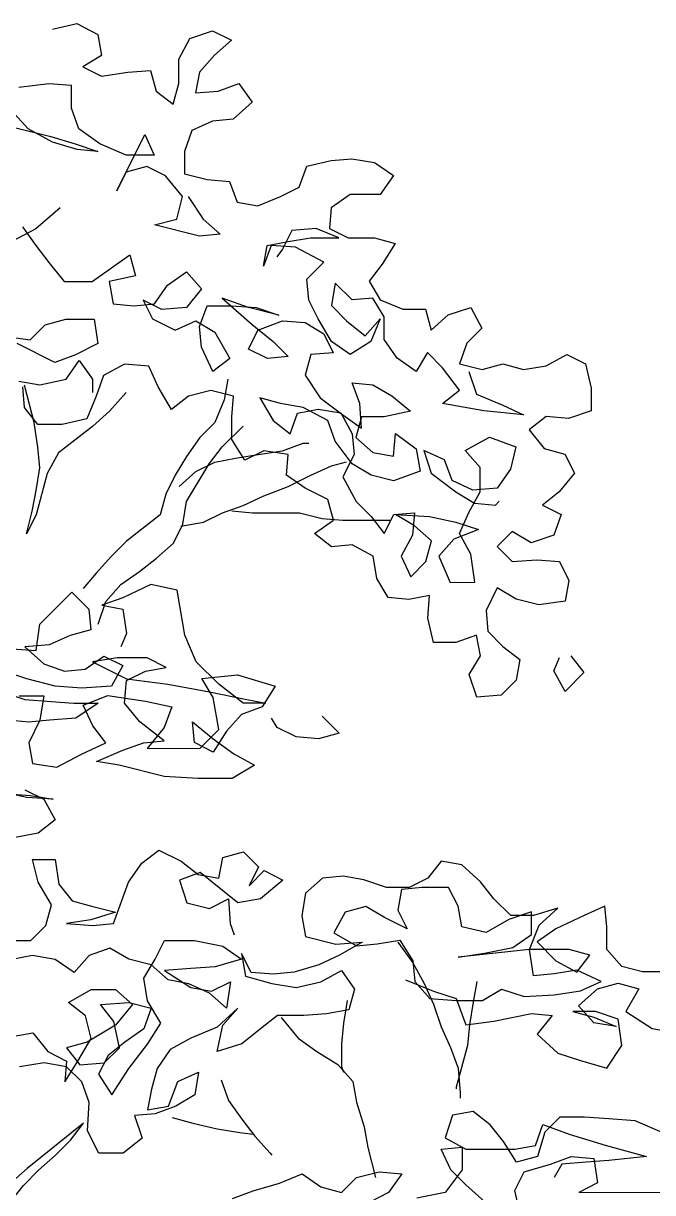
# Model space of a CAD drawing. Header units: millimetres. Extents: x 2622 to 2811, y 687 to 801.
# Drawn here: x 2710.775 to 2711.177, y 774.15 to 774.896 of the extents above; entities that cross this region are included whole.
import ezdxf

# ---------------------------------------------------------------- set-up
doc = ezdxf.new("R2010")
doc.units = ezdxf.units.MM
doc.layers.add('CHIOMA', color=94, linetype='Continuous')
doc.layers.add('tronco', color=36, linetype='Continuous')

msp = doc.modelspace()

# ---------------------------------------------------------------- linework, layer by layer
at = {"layer": 'CHIOMA'}
for p, q in [((2710.79332, 774.8925), (2710.80895, 774.89612)), ((2710.80895, 774.89612), (2710.82218, 774.88892)), ((2710.88108, 774.88657), (2710.8955, 774.89139)), ((2710.8955, 774.89139), (2710.90752, 774.88539)), ((2710.82218, 774.88892), (2710.82459, 774.8757)), ((2710.87388, 774.87334), (2710.88108, 774.88657)), ((2710.90752, 774.88539), (2710.89671, 774.87577)), ((2710.82459, 774.8757), (2710.81258, 774.86848)), ((2710.89671, 774.87577), (2710.88711, 774.86494)), ((2710.81258, 774.86848), (2710.8246, 774.86248)), ((2710.87389, 774.85772), (2710.87388, 774.87334)), ((2710.8246, 774.86248), (2710.84143, 774.8649)), ((2710.84143, 774.8649), (2710.85585, 774.86611)), ((2710.85585, 774.86611), (2710.85947, 774.85289)), ((2710.88711, 774.86494), (2710.88471, 774.85172)), ((2710.79095, 774.85764), (2710.77172, 774.85522)), ((2710.80538, 774.85645), (2710.79095, 774.85764)), ((2710.80539, 774.84203), (2710.80538, 774.85645)), ((2710.85947, 774.85289), (2710.8703, 774.84449)), ((2710.8703, 774.84449), (2710.87389, 774.85772)), ((2710.88471, 774.85172), (2710.89914, 774.85293)), ((2710.89914, 774.85293), (2710.91236, 774.85775)), ((2710.91236, 774.85775), (2710.92078, 774.84574)), ((2710.92078, 774.84574), (2710.90877, 774.83491)), ((2710.77776, 774.82878), (2710.76693, 774.84079)), ((2710.81021, 774.82881), (2710.80539, 774.84203)), ((2710.89555, 774.8337), (2710.88233, 774.82767)), ((2710.90877, 774.83491), (2710.89555, 774.8337)), ((2710.76814, 774.82997), (2710.79219, 774.82398)), ((2710.79339, 774.82038), (2710.77776, 774.82878)), ((2710.79219, 774.82398), (2710.80782, 774.81919)), ((2710.82344, 774.81921), (2710.81021, 774.82881)), ((2710.83429, 774.78916), (2710.85228, 774.82524)), ((2710.85228, 774.82524), (2710.85831, 774.81203)), ((2710.88233, 774.82767), (2710.87754, 774.81445)), ((2710.80902, 774.81559), (2710.79339, 774.82038)), ((2710.80782, 774.81919), (2710.82224, 774.8144)), ((2710.82224, 774.8144), (2710.80902, 774.81559)), ((2710.84028, 774.81201), (2710.82344, 774.81921)), ((2710.85831, 774.81203), (2710.84028, 774.81201)), ((2710.87754, 774.81445), (2710.87755, 774.80002)), ((2710.95568, 774.8049), (2710.9713, 774.80852)), ((2710.9713, 774.80852), (2710.98452, 774.80974)), ((2710.98452, 774.80974), (2710.99895, 774.80735)), ((2710.84029, 774.80119), (2710.83429, 774.78916)), ((2710.85351, 774.80481), (2710.84029, 774.80119)), ((2710.86553, 774.79881), (2710.85351, 774.80481)), ((2710.95088, 774.79168), (2710.95568, 774.8049)), ((2710.99895, 774.80735), (2711.01097, 774.79894)), ((2710.87636, 774.7856), (2710.86553, 774.79881)), ((2710.87755, 774.80002), (2710.89198, 774.79643)), ((2710.89198, 774.79643), (2710.9064, 774.79524)), ((2710.9064, 774.79524), (2710.91122, 774.78202)), ((2711.01097, 774.79894), (2711.00257, 774.78691)), ((2710.87277, 774.77117), (2710.87636, 774.7856)), ((2710.87997, 774.7856), (2710.8896, 774.77119)), ((2710.92445, 774.77963), (2710.93887, 774.78565)), ((2710.93887, 774.78565), (2710.95088, 774.79168)), ((2710.98334, 774.7869), (2710.97133, 774.77847)), ((2711.00257, 774.78691), (2710.98334, 774.7869)), ((2710.79824, 774.77831), (2710.78262, 774.76508)), ((2710.91122, 774.78202), (2710.92445, 774.77963)), ((2710.97133, 774.77847), (2710.97014, 774.76525)), ((2710.85835, 774.76755), (2710.87277, 774.77117)), ((2710.8896, 774.77119), (2710.90042, 774.76158)), ((2710.78262, 774.76508), (2710.767, 774.75665)), ((2710.77421, 774.76627), (2710.78263, 774.75426)), ((2710.8872, 774.76036), (2710.85835, 774.76755)), ((2710.9461, 774.76402), (2710.9401, 774.752)), ((2710.96172, 774.76524), (2710.9461, 774.76402)), ((2710.97615, 774.75924), (2710.96172, 774.76524)), ((2710.97014, 774.76525), (2710.98216, 774.75925)), ((2710.90042, 774.76158), (2710.8872, 774.76036)), ((2710.93048, 774.75439), (2710.9437, 774.75681)), ((2710.9437, 774.75681), (2710.95812, 774.75923)), ((2710.95812, 774.75923), (2710.97615, 774.75924)), ((2710.98216, 774.75925), (2710.99899, 774.75927)), ((2710.99899, 774.75927), (2711.01222, 774.75567)), ((2710.78263, 774.75426), (2710.79106, 774.74345)), ((2710.81871, 774.73145), (2710.84274, 774.7483)), ((2710.84274, 774.7483), (2710.84636, 774.73509)), ((2710.93288, 774.7544), (2710.92809, 774.74117)), ((2710.92809, 774.74117), (2710.93048, 774.75439)), ((2710.94851, 774.75321), (2710.93288, 774.7544)), ((2710.9401, 774.752), (2710.9365, 774.74719)), ((2710.96655, 774.74361), (2710.94851, 774.75321)), ((2711.01222, 774.75567), (2711.00381, 774.74244)), ((2710.79106, 774.74345), (2710.80068, 774.73144)), ((2710.95574, 774.73278), (2710.96655, 774.74361)), ((2711.00381, 774.74244), (2710.99541, 774.73162)), ((2710.84636, 774.73509), (2710.82953, 774.73146)), ((2710.8668, 774.72909), (2710.87881, 774.73752)), ((2710.87881, 774.73752), (2710.88844, 774.72671)), ((2710.80068, 774.73144), (2710.81871, 774.73145)), ((2710.82953, 774.73146), (2710.83195, 774.71704)), ((2710.85839, 774.71707), (2710.8668, 774.72909)), ((2710.88844, 774.72671), (2710.87883, 774.71468)), ((2710.95696, 774.71956), (2710.95574, 774.73278)), ((2710.97377, 774.73039), (2710.97138, 774.71597)), ((2710.9846, 774.71959), (2710.97377, 774.73039)), ((2710.99541, 774.73162), (2711.00263, 774.7196)), ((2710.85118, 774.71946), (2710.8572, 774.70745)), ((2710.86321, 774.71346), (2710.85118, 774.71946)), ((2710.90166, 774.72071), (2710.92091, 774.7039)), ((2710.9185, 774.71472), (2710.90166, 774.72071)), ((2710.96298, 774.70755), (2710.95696, 774.71956)), ((2710.99782, 774.7208), (2710.9846, 774.71959)), ((2711.00505, 774.70879), (2710.99782, 774.7208)), ((2711.00263, 774.7196), (2711.01706, 774.71361)), ((2710.83195, 774.71704), (2710.84517, 774.71585)), ((2710.84517, 774.71585), (2710.85839, 774.71707)), ((2710.87883, 774.71468), (2710.86321, 774.71346)), ((2710.88726, 774.70267), (2710.89205, 774.71589)), ((2710.89205, 774.71589), (2710.90768, 774.71591)), ((2710.90768, 774.71591), (2710.9233, 774.71472)), ((2710.93773, 774.70993), (2710.9185, 774.71472)), ((2710.9233, 774.71472), (2710.93773, 774.70993)), ((2710.97138, 774.71597), (2710.98101, 774.70636)), ((2711.01706, 774.71361), (2711.03149, 774.71362)), ((2711.03149, 774.71362), (2711.0351, 774.7004)), ((2711.04591, 774.71003), (2711.06033, 774.71485)), ((2711.06033, 774.71485), (2711.06756, 774.70163)), ((2710.77908, 774.69416), (2710.78869, 774.70378)), ((2710.78869, 774.70378), (2710.80191, 774.7074)), ((2710.80191, 774.7074), (2710.81994, 774.70741)), ((2710.81994, 774.70741), (2710.82236, 774.69179)), ((2710.8572, 774.70745), (2710.87163, 774.70025)), ((2710.87163, 774.70025), (2710.88485, 774.70627)), ((2710.88485, 774.70627), (2710.89687, 774.69907)), ((2710.92091, 774.7039), (2710.93414, 774.6931)), ((2710.92452, 774.7003), (2710.94014, 774.70632)), ((2710.94014, 774.70632), (2710.95457, 774.70513)), ((2710.95457, 774.70513), (2710.96659, 774.69793)), ((2710.9714, 774.69313), (2710.96298, 774.70755)), ((2710.98101, 774.70636), (2710.99304, 774.69676)), ((2710.99304, 774.69676), (2711.00264, 774.70758)), ((2711.00264, 774.70758), (2710.99665, 774.69315)), ((2711.00506, 774.69436), (2711.00505, 774.70879)), ((2711.0351, 774.7004), (2711.04591, 774.71003)), ((2710.76225, 774.69654), (2710.77908, 774.69416)), ((2710.88847, 774.68945), (2710.88726, 774.70267)), ((2710.89687, 774.69907), (2710.90651, 774.68225)), ((2710.91852, 774.68827), (2710.92452, 774.7003)), ((2710.96659, 774.69793), (2710.97261, 774.68592)), ((2711.06756, 774.70163), (2711.05795, 774.69201)), ((2710.79472, 774.67975), (2710.77067, 774.69174)), ((2710.82236, 774.69179), (2710.80794, 774.68457)), ((2710.8957, 774.67383), (2710.88847, 774.68945)), ((2710.93414, 774.6931), (2710.94377, 774.68349)), ((2710.98343, 774.68473), (2710.9714, 774.69313)), ((2710.99665, 774.69315), (2710.98343, 774.68473)), ((2711.01349, 774.68235), (2711.00506, 774.69436)), ((2711.05795, 774.69201), (2711.05315, 774.67878)), ((2710.80794, 774.68457), (2710.79472, 774.67975)), ((2710.90651, 774.68225), (2710.8957, 774.67383)), ((2710.93055, 774.68227), (2710.91852, 774.68827)), ((2710.94377, 774.68349), (2710.93055, 774.68227)), ((2710.95819, 774.6847), (2710.9546, 774.67148)), ((2710.97261, 774.68592), (2710.95819, 774.6847)), ((2711.02551, 774.67395), (2711.01349, 774.68235)), ((2711.03271, 774.68597), (2711.02551, 774.67395)), ((2711.04234, 774.67637), (2711.03271, 774.68597)), ((2711.10845, 774.67763), (2711.12166, 774.68485)), ((2711.12166, 774.68485), (2711.13369, 774.67885)), ((2710.80194, 774.66893), (2710.81035, 774.68096)), ((2710.81035, 774.68096), (2710.81877, 774.66895)), ((2710.8392, 774.67858), (2710.82598, 774.67136)), ((2710.85482, 774.6774), (2710.8392, 774.67858)), ((2710.86085, 774.66418), (2710.85482, 774.6774)), ((2711.05317, 774.66195), (2711.04234, 774.67637)), ((2711.05315, 774.67878), (2711.06758, 774.67519)), ((2711.05917, 774.67398), (2711.06399, 774.65956)), ((2711.06758, 774.67519), (2711.0808, 774.67881)), ((2711.0808, 774.67881), (2711.09403, 774.67521)), ((2711.09403, 774.67521), (2711.10845, 774.67763)), ((2711.13369, 774.67885), (2711.13731, 774.66323)), ((2710.77189, 774.6677), (2710.78512, 774.66531)), ((2710.78512, 774.66531), (2710.80194, 774.66893)), ((2710.81877, 774.66895), (2710.81878, 774.66054)), ((2710.82598, 774.67136), (2710.82119, 774.65813)), ((2710.9546, 774.67148), (2710.96423, 774.65706)), ((2710.98465, 774.6667), (2710.99787, 774.66551)), ((2710.98947, 774.65348), (2710.98465, 774.6667)), ((2710.77552, 774.65088), (2710.7743, 774.6641)), ((2710.78153, 774.64127), (2710.7755, 774.6653)), ((2710.86927, 774.64976), (2710.86085, 774.66418)), ((2710.8945, 774.66181), (2710.88008, 774.65819)), ((2710.90893, 774.65821), (2710.8945, 774.66181)), ((2710.99787, 774.66551), (2711.0099, 774.65831)), ((2711.04236, 774.65353), (2711.05317, 774.66195)), ((2711.06399, 774.65956), (2711.08083, 774.65236)), ((2711.13731, 774.66323), (2711.13732, 774.64881)), ((2710.82119, 774.65813), (2710.81519, 774.6437)), ((2710.88008, 774.65819), (2710.86927, 774.64976)), ((2710.90774, 774.64499), (2710.90893, 774.65821)), ((2710.92576, 774.65703), (2710.93419, 774.64261)), ((2710.93899, 774.65343), (2710.92576, 774.65703)), ((2710.95341, 774.65104), (2710.93899, 774.65343)), ((2710.96423, 774.65706), (2710.97866, 774.64626)), ((2710.99069, 774.63785), (2710.98947, 774.65348)), ((2711.0099, 774.65831), (2711.02193, 774.6487)), ((2711.06881, 774.64874), (2711.04236, 774.65353)), ((2711.08083, 774.65236), (2711.09405, 774.64636)), ((2710.78394, 774.64007), (2710.77552, 774.65088)), ((2710.90776, 774.63057), (2710.90774, 774.64499)), ((2710.94501, 774.63421), (2710.94981, 774.64743)), ((2710.94981, 774.64743), (2710.96303, 774.64985)), ((2710.96905, 774.64264), (2710.95341, 774.65104)), ((2710.96303, 774.64985), (2710.97746, 774.64746)), ((2710.97746, 774.64746), (2710.98468, 774.63424)), ((2710.97866, 774.64626), (2710.99069, 774.63785)), ((2710.99068, 774.64507), (2710.98709, 774.63184)), ((2711.00511, 774.64508), (2710.99068, 774.64507)), ((2711.02193, 774.6487), (2711.00511, 774.64508)), ((2711.09405, 774.64636), (2711.06881, 774.64874)), ((2711.10848, 774.64517), (2711.09767, 774.63675)), ((2711.1229, 774.64399), (2711.10848, 774.64517)), ((2711.13732, 774.64881), (2711.1229, 774.64399)), ((2710.79957, 774.64008), (2710.78394, 774.64007)), ((2710.81519, 774.6437), (2710.79957, 774.64008)), ((2710.93419, 774.64261), (2710.94501, 774.63421)), ((2710.97387, 774.62942), (2710.96905, 774.64264)), ((2711.09767, 774.63675), (2711.10729, 774.62474)), ((2710.91618, 774.61735), (2710.90776, 774.63057)), ((2710.9847, 774.61501), (2710.97387, 774.62942)), ((2710.98468, 774.63424), (2710.98589, 774.62102)), ((2710.98709, 774.63184), (2710.99791, 774.62223)), ((2711.01114, 774.61984), (2711.01233, 774.63427)), ((2711.01233, 774.63427), (2711.02556, 774.62466)), ((2711.05681, 774.62349), (2711.07243, 774.63192)), ((2711.07243, 774.63192), (2711.08926, 774.62592)), ((2710.9282, 774.62337), (2710.91618, 774.61735)), ((2710.92459, 774.62097), (2710.94022, 774.62338)), ((2710.94382, 774.62098), (2710.9282, 774.62337)), ((2710.94022, 774.62338), (2710.95343, 774.6282)), ((2710.99791, 774.62223), (2711.01114, 774.61984)), ((2711.02556, 774.62466), (2711.02798, 774.61024)), ((2711.03037, 774.62347), (2711.03519, 774.60905)), ((2711.04359, 774.61747), (2711.03037, 774.62347)), ((2711.06644, 774.61268), (2711.05681, 774.62349)), ((2711.08926, 774.62592), (2711.08567, 774.6115)), ((2711.10729, 774.62474), (2711.12052, 774.62115)), ((2710.91017, 774.61855), (2710.92459, 774.62097)), ((2710.94263, 774.60776), (2710.94382, 774.62098)), ((2710.97148, 774.6138), (2710.98109, 774.61621)), ((2710.98589, 774.62102), (2710.9787, 774.60659)), ((2710.99673, 774.60781), (2710.9847, 774.61501)), ((2711.04841, 774.60425), (2711.04359, 774.61747)), ((2711.12052, 774.62115), (2711.12654, 774.60913)), ((2710.95466, 774.59936), (2710.94263, 774.60776)), ((2710.94384, 774.60055), (2710.95826, 774.60777)), ((2710.9787, 774.60659), (2710.98712, 774.59097)), ((2711.01115, 774.60422), (2710.99673, 774.60781)), ((2711.02798, 774.61024), (2711.01115, 774.60422)), ((2711.03519, 774.60905), (2711.05083, 774.59704)), ((2711.06645, 774.59706), (2711.06644, 774.61268)), ((2711.08567, 774.6115), (2711.07727, 774.59947)), ((2711.12654, 774.60913), (2711.11694, 774.5971)), ((2710.96909, 774.59216), (2710.95466, 774.59936)), ((2711.06164, 774.59825), (2711.04841, 774.60425)), ((2711.07727, 774.59947), (2711.06164, 774.59825)), ((2710.97271, 774.57894), (2710.96909, 774.59216)), ((2711.05083, 774.59704), (2711.06285, 774.58984)), ((2711.05925, 774.58383), (2711.06645, 774.59706)), ((2711.11694, 774.5971), (2711.10613, 774.58868)), ((2710.98712, 774.59097), (2710.99675, 774.58137)), ((2711.06285, 774.58984), (2711.07608, 774.58865)), ((2711.07608, 774.58865), (2711.07848, 774.59106)), ((2711.10613, 774.58868), (2711.11815, 774.58268)), ((2710.95107, 774.58373), (2710.9655, 774.58013)), ((2710.9607, 774.57051), (2710.97271, 774.57894)), ((2710.99675, 774.58137), (2711.00517, 774.57056)), ((2711.00517, 774.57056), (2711.01117, 774.58258)), ((2711.01117, 774.58258), (2711.02439, 774.58379)), ((2711.01237, 774.58258), (2711.03401, 774.5814)), ((2711.0244, 774.57538), (2711.01237, 774.58258)), ((2711.02439, 774.58379), (2711.0232, 774.56937)), ((2711.03401, 774.5814), (2711.05084, 774.57781)), ((2711.05084, 774.57781), (2711.06527, 774.57301)), ((2711.05325, 774.5706), (2711.05925, 774.58383)), ((2711.11815, 774.58268), (2711.11336, 774.56945)), ((2710.97152, 774.56211), (2710.9607, 774.57051)), ((2711.0232, 774.56937), (2711.016, 774.55614)), ((2711.03523, 774.56577), (2711.0244, 774.57538)), ((2711.06527, 774.57301), (2711.04965, 774.56699)), ((2711.06048, 774.55738), (2711.05325, 774.5706)), ((2711.08691, 774.57183), (2711.0773, 774.56221)), ((2711.09894, 774.56463), (2711.08691, 774.57183)), ((2711.11336, 774.56945), (2711.09894, 774.56463)), ((2710.98475, 774.56332), (2710.97152, 774.56211)), ((2710.99797, 774.55612), (2710.98475, 774.56332)), ((2711.03163, 774.55255), (2711.03523, 774.56577)), ((2711.04965, 774.56699), (2711.04004, 774.55616)), ((2711.0773, 774.56221), (2711.08693, 774.5526)), ((2711.00039, 774.5417), (2710.99797, 774.55612)), ((2711.016, 774.55614), (2711.02203, 774.54292)), ((2711.04004, 774.55616), (2711.04727, 774.53934)), ((2711.0629, 774.53936), (2711.06048, 774.55738)), ((2711.02203, 774.54292), (2711.03163, 774.55255)), ((2711.08693, 774.5526), (2711.10255, 774.55382)), ((2711.10255, 774.55382), (2711.11698, 774.55263)), ((2711.11698, 774.55263), (2711.123, 774.54061)), ((2711.00761, 774.52969), (2711.00039, 774.5417)), ((2711.04727, 774.53934), (2711.0629, 774.53936)), ((2711.123, 774.54061), (2711.12061, 774.52739)), ((2710.78526, 774.51266), (2710.80567, 774.53311)), ((2710.80567, 774.53311), (2710.8165, 774.5223)), ((2710.85615, 774.53796), (2710.83813, 774.52953)), ((2710.87299, 774.53437), (2710.85615, 774.53796)), ((2710.87782, 774.50553), (2710.87299, 774.53437)), ((2711.07733, 774.53576), (2711.07013, 774.52133)), ((2711.08935, 774.52856), (2711.07733, 774.53576)), ((2710.83813, 774.52953), (2710.82491, 774.52471)), ((2710.82491, 774.52471), (2710.83814, 774.52232)), ((2711.02084, 774.5285), (2711.00761, 774.52969)), ((2711.03406, 774.53092), (2711.02084, 774.5285)), ((2711.03287, 774.51649), (2711.03406, 774.53092)), ((2711.10378, 774.52497), (2711.08935, 774.52856)), ((2711.12061, 774.52739), (2711.10378, 774.52497)), ((2710.8165, 774.5223), (2710.81772, 774.50908)), ((2710.83814, 774.52232), (2710.84056, 774.5067)), ((2711.07013, 774.52133), (2711.07134, 774.50811)), ((2710.78287, 774.49583), (2710.78526, 774.51266)), ((2711.03649, 774.50087), (2711.03287, 774.51649)), ((2710.8045, 774.50546), (2710.79128, 774.49944)), ((2710.81772, 774.50908), (2710.8045, 774.50546)), ((2710.84056, 774.5067), (2710.83696, 774.49828)), ((2710.88505, 774.48871), (2710.87782, 774.50553)), ((2711.06413, 774.5057), (2711.05091, 774.50088)), ((2711.06655, 774.49248), (2711.06413, 774.5057)), ((2711.07134, 774.50811), (2711.08097, 774.4985)), ((2710.76724, 774.49701), (2710.78287, 774.49583)), ((2710.79128, 774.49944), (2710.77566, 774.49822)), ((2710.77566, 774.49822), (2710.78769, 774.48742)), ((2711.05091, 774.50088), (2711.03649, 774.50087)), ((2711.08097, 774.4985), (2711.09179, 774.4901)), ((2710.78769, 774.48742), (2710.80091, 774.48262)), ((2710.81413, 774.48384), (2710.82615, 774.49226)), ((2710.83456, 774.49107), (2710.81894, 774.48865)), ((2710.81894, 774.48865), (2710.84058, 774.47785)), ((2710.82615, 774.49226), (2710.83817, 774.48626)), ((2710.85379, 774.49108), (2710.83456, 774.49107)), ((2710.86582, 774.48508), (2710.85379, 774.49108)), ((2710.89948, 774.4743), (2710.88505, 774.48871)), ((2711.05935, 774.48045), (2711.06655, 774.49248)), ((2711.09179, 774.4901), (2711.0894, 774.47688)), ((2711.11343, 774.48291), (2711.11703, 774.49132)), ((2711.12424, 774.49253), (2711.13267, 774.48172)), ((2710.77688, 774.47779), (2710.76245, 774.48259)), ((2710.80091, 774.48262), (2710.81413, 774.48384)), ((2710.83817, 774.48626), (2710.83097, 774.47303)), ((2710.84058, 774.47665), (2710.8526, 774.48267)), ((2710.8526, 774.48267), (2710.86582, 774.48508)), ((2710.88866, 774.47789), (2710.9115, 774.48032)), ((2710.9115, 774.48032), (2710.93555, 774.47313)), ((2711.06417, 774.46603), (2711.05935, 774.48045)), ((2711.12066, 774.46969), (2711.11343, 774.48291)), ((2711.13267, 774.48172), (2711.12066, 774.46969)), ((2710.79491, 774.473), (2710.77688, 774.47779)), ((2710.81174, 774.47181), (2710.79491, 774.473)), ((2710.83097, 774.47303), (2710.81174, 774.47181)), ((2710.83939, 774.46222), (2710.84058, 774.47665)), ((2710.86703, 774.47427), (2710.89348, 774.46948)), ((2710.89589, 774.46588), (2710.88866, 774.47789)), ((2710.91512, 774.46229), (2710.89948, 774.4743)), ((2710.93555, 774.47313), (2710.92714, 774.4599)), ((2711.0894, 774.47688), (2711.07979, 774.46725)), ((2710.76126, 774.46936), (2710.77569, 774.46457)), ((2710.77208, 774.46697), (2710.7877, 774.46698)), ((2710.7877, 774.46698), (2710.78531, 774.45135)), ((2710.81295, 774.461), (2710.82857, 774.46702)), ((2710.82857, 774.46702), (2710.85262, 774.46344)), ((2710.89348, 774.46948), (2710.91632, 774.4647)), ((2710.89951, 774.44545), (2710.89589, 774.46588)), ((2710.91632, 774.4647), (2710.92955, 774.4623)), ((2711.07979, 774.46725), (2711.06417, 774.46603)), ((2710.77569, 774.46457), (2710.79252, 774.46338)), ((2710.79252, 774.46338), (2710.80694, 774.46219)), ((2710.80694, 774.46219), (2710.82257, 774.46221)), ((2710.82257, 774.46221), (2710.80815, 774.45258)), ((2710.81897, 774.44778), (2710.81295, 774.461)), ((2710.84902, 774.45021), (2710.83939, 774.46222)), ((2710.85262, 774.46344), (2710.86945, 774.45985)), ((2710.86945, 774.45985), (2710.86465, 774.44662)), ((2710.92714, 774.4599), (2710.91393, 774.45508)), ((2710.92955, 774.4623), (2710.91512, 774.46229)), ((2710.7781, 774.45015), (2710.76488, 774.45134)), ((2710.79132, 774.45136), (2710.7781, 774.45015)), ((2710.78531, 774.45135), (2710.77812, 774.43692)), ((2710.80815, 774.45258), (2710.79132, 774.45136)), ((2710.86466, 774.43821), (2710.84902, 774.45021)), ((2710.88268, 774.45024), (2710.89591, 774.43944)), ((2710.88389, 774.43702), (2710.88268, 774.45024)), ((2710.91393, 774.45508), (2710.90432, 774.44425)), ((2710.93677, 774.44669), (2710.93316, 774.45269)), ((2710.96561, 774.45392), (2710.97644, 774.44312)), ((2710.8274, 774.43697), (2710.81897, 774.44778)), ((2710.86465, 774.44662), (2710.85385, 774.43339)), ((2710.8875, 774.43342), (2710.89951, 774.44545)), ((2710.90432, 774.44425), (2710.89592, 774.43102)), ((2710.9488, 774.44069), (2710.93677, 774.44669)), ((2710.97644, 774.44312), (2710.96322, 774.4395)), ((2710.77812, 774.43692), (2710.78053, 774.4237)), ((2710.81178, 774.42974), (2710.8274, 774.43697)), ((2710.83822, 774.43217), (2710.85144, 774.43699)), ((2710.85144, 774.43699), (2710.86466, 774.43821)), ((2710.89592, 774.43102), (2710.88389, 774.43702)), ((2710.89591, 774.43944), (2710.90914, 774.42983)), ((2710.96322, 774.4395), (2710.9488, 774.44069)), ((2710.79616, 774.42131), (2710.81178, 774.42974)), ((2710.8214, 774.42494), (2710.83822, 774.43217)), ((2710.85385, 774.43339), (2710.8875, 774.43342)), ((2710.90914, 774.42983), (2710.92237, 774.42263)), ((2710.78053, 774.4237), (2710.79616, 774.42131)), ((2710.83583, 774.42255), (2710.8214, 774.42494)), ((2710.86468, 774.41537), (2710.83583, 774.42255)), ((2710.92237, 774.42263), (2710.90795, 774.4142)), ((2710.88632, 774.41418), (2710.86468, 774.41537)), ((2710.90795, 774.4142), (2710.88632, 774.41418)), ((2710.77695, 774.40206), (2710.76011, 774.40566)), ((2710.77574, 774.40687), (2710.78776, 774.40087)), ((2710.76492, 774.40446), (2710.77935, 774.40327)), ((2710.79377, 774.40088), (2710.77695, 774.40206)), ((2710.77935, 774.40327), (2710.79377, 774.40088)), ((2710.78776, 774.40087), (2710.79499, 774.38766)), ((2710.79499, 774.38766), (2710.78418, 774.37923)), ((2710.78418, 774.37923), (2710.76495, 774.37561)), ((2710.85031, 774.36006), (2710.86112, 774.36849)), ((2710.86112, 774.36849), (2710.87555, 774.36129)), ((2710.78059, 774.3624), (2710.79501, 774.36241)), ((2710.78421, 774.34798), (2710.78059, 774.3624)), ((2710.79501, 774.36241), (2710.79743, 774.34679)), ((2710.87555, 774.36129), (2710.88637, 774.35288)), ((2710.8996, 774.35049), (2710.90199, 774.36371)), ((2710.90199, 774.36371), (2710.91521, 774.36733)), ((2710.91521, 774.36733), (2710.92483, 774.35773)), ((2711.04143, 774.36144), (2711.03302, 774.35061)), ((2711.05465, 774.35905), (2711.04143, 774.36144)), ((2710.8419, 774.34803), (2710.85031, 774.36006)), ((2710.88757, 774.35409), (2710.87436, 774.34927)), ((2710.88637, 774.35288), (2710.8996, 774.35049)), ((2710.91163, 774.33488), (2710.88757, 774.35409)), ((2710.92483, 774.35773), (2710.91883, 774.3457)), ((2710.91883, 774.3457), (2710.92844, 774.35532)), ((2710.92844, 774.35532), (2710.94047, 774.34933)), ((2711.06668, 774.34824), (2711.05465, 774.35905)), ((2710.79263, 774.33356), (2710.78421, 774.34798)), ((2710.79743, 774.34679), (2710.80585, 774.33598)), ((2710.83231, 774.32158), (2710.8419, 774.34803)), ((2710.87436, 774.34927), (2710.87918, 774.33485)), ((2710.94047, 774.34933), (2710.92605, 774.33729)), ((2710.96571, 774.35055), (2710.9549, 774.34092)), ((2710.97893, 774.35176), (2710.96571, 774.35055)), ((2710.99215, 774.34937), (2710.97893, 774.35176)), ((2711.00658, 774.34458), (2710.99215, 774.34937)), ((2711.03302, 774.35061), (2711.02101, 774.34459)), ((2711.0751, 774.33743), (2711.06668, 774.34824)), ((2710.9549, 774.34092), (2710.95251, 774.3265)), ((2711.02101, 774.34459), (2711.00658, 774.34458)), ((2711.0162, 774.34338), (2711.01381, 774.33016)), ((2711.02942, 774.3446), (2711.0162, 774.34338)), ((2711.04625, 774.34461), (2711.02942, 774.3446)), ((2711.05227, 774.3326), (2711.04625, 774.34461)), ((2710.78904, 774.32034), (2710.79263, 774.33356)), ((2710.80585, 774.33598), (2710.81908, 774.33239)), ((2710.81908, 774.33239), (2710.83351, 774.32879)), ((2710.87918, 774.33485), (2710.89361, 774.33125)), ((2710.89361, 774.33125), (2710.90562, 774.33727)), ((2710.90562, 774.33727), (2710.90684, 774.32165)), ((2710.92605, 774.33729), (2710.91163, 774.33488)), ((2710.99337, 774.33255), (2710.98015, 774.32893)), ((2711.0054, 774.32534), (2710.99337, 774.33255)), ((2711.05469, 774.31938), (2711.05227, 774.3326)), ((2711.08593, 774.32662), (2711.0751, 774.33743)), ((2711.11598, 774.33146), (2711.10036, 774.32663)), ((2711.10397, 774.32063), (2711.11598, 774.33146)), ((2711.14603, 774.33269), (2711.13281, 774.32666)), ((2711.14724, 774.31946), (2711.14603, 774.33269)), ((2710.81789, 774.32397), (2710.80226, 774.32155)), ((2710.83351, 774.32879), (2710.81789, 774.32397)), ((2710.95251, 774.3265), (2710.95492, 774.31328)), ((2710.98015, 774.32893), (2710.97295, 774.3157)), ((2711.01983, 774.31815), (2711.0054, 774.32534)), ((2711.01381, 774.33016), (2711.01983, 774.31815)), ((2711.08473, 774.32422), (2711.07032, 774.31579)), ((2711.09915, 774.32904), (2711.08473, 774.32422)), ((2711.10036, 774.32663), (2711.08593, 774.32662)), ((2711.09916, 774.31461), (2711.09915, 774.32904)), ((2711.13281, 774.32666), (2711.11479, 774.31823)), ((2710.77943, 774.31071), (2710.78904, 774.32034)), ((2710.80226, 774.32155), (2710.81909, 774.32037)), ((2710.81909, 774.32037), (2710.83231, 774.32158)), ((2710.90684, 774.32165), (2710.90925, 774.31444)), ((2710.97295, 774.3157), (2710.98738, 774.3073)), ((2711.07032, 774.31579), (2711.05469, 774.31938)), ((2711.09797, 774.305), (2711.10397, 774.32063)), ((2711.11479, 774.31823), (2711.10278, 774.30981)), ((2711.14725, 774.30504), (2711.14724, 774.31946)), ((2710.76381, 774.3107), (2710.77943, 774.31071)), ((2710.85878, 774.29877), (2710.86478, 774.31079)), ((2710.86478, 774.31079), (2710.88401, 774.31081)), ((2710.88401, 774.31081), (2710.90204, 774.30722)), ((2710.95492, 774.31328), (2710.97416, 774.30849)), ((2710.97416, 774.30849), (2710.99099, 774.30971)), ((2710.99099, 774.30971), (2710.97657, 774.30128)), ((2710.98738, 774.3073), (2711.00061, 774.30851)), ((2711.00061, 774.30851), (2711.01503, 774.31093)), ((2711.01383, 774.30973), (2711.02345, 774.29651)), ((2711.01503, 774.31093), (2711.02345, 774.29771)), ((2711.08715, 774.30619), (2711.09916, 774.31461)), ((2711.10278, 774.30981), (2711.11481, 774.2978)), ((2710.78064, 774.3011), (2710.76742, 774.29868)), ((2710.79507, 774.29871), (2710.78064, 774.3011)), ((2710.8167, 774.30113), (2710.8071, 774.2903)), ((2710.82992, 774.30595), (2710.8167, 774.30113)), ((2710.84195, 774.29875), (2710.82992, 774.30595)), ((2710.90204, 774.30722), (2710.91407, 774.29882)), ((2710.91407, 774.30242), (2710.91648, 774.288)), ((2710.92009, 774.29041), (2710.91407, 774.30242)), ((2710.97657, 774.30128), (2710.96335, 774.29526)), ((2711.09797, 774.305), (2711.0523, 774.30015)), ((2711.0523, 774.30015), (2711.06913, 774.30256)), ((2711.06913, 774.30256), (2711.08715, 774.30619)), ((2711.12321, 774.30502), (2711.09797, 774.305)), ((2711.10039, 774.28817), (2711.09797, 774.305)), ((2711.13644, 774.30142), (2711.12321, 774.30502)), ((2711.12803, 774.2906), (2711.13644, 774.30142)), ((2711.15688, 774.29423), (2711.14725, 774.30504)), ((2710.8071, 774.2903), (2710.79507, 774.29871)), ((2710.85638, 774.29516), (2710.84195, 774.29875)), ((2710.85158, 774.28674), (2710.85878, 774.29877)), ((2710.8672, 774.28555), (2710.85638, 774.29516)), ((2710.89725, 774.29399), (2710.88162, 774.29278)), ((2710.91407, 774.29882), (2710.89725, 774.29399)), ((2710.96335, 774.29526), (2710.94773, 774.29043)), ((2711.02345, 774.29771), (2711.02467, 774.28449)), ((2711.02345, 774.29651), (2711.03068, 774.2833)), ((2711.11481, 774.2978), (2711.12803, 774.2906)), ((2711.17011, 774.29064), (2711.15688, 774.29423)), ((2710.85399, 774.27232), (2710.85158, 774.28674)), ((2710.88162, 774.29278), (2710.86479, 774.29156)), ((2710.86479, 774.29156), (2710.88163, 774.28076)), ((2710.88043, 774.28316), (2710.8672, 774.28555)), ((2710.91648, 774.288), (2710.93332, 774.28321)), ((2710.93451, 774.28922), (2710.92009, 774.29041)), ((2710.94773, 774.29043), (2710.93451, 774.28922)), ((2710.96457, 774.28444), (2710.97778, 774.29166)), ((2710.97778, 774.29166), (2710.98621, 774.27965)), ((2711.01866, 774.28569), (2711.03669, 774.27849)), ((2711.11361, 774.28938), (2711.10039, 774.28817)), ((2711.12803, 774.2918), (2711.11361, 774.28938)), ((2711.14367, 774.2846), (2711.12803, 774.2918)), ((2710.80351, 774.27107), (2710.81793, 774.2795)), ((2710.81793, 774.2795), (2710.83355, 774.27951)), ((2710.83355, 774.27951), (2710.84438, 774.2699)), ((2710.89365, 774.27716), (2710.88043, 774.28316)), ((2710.88163, 774.28076), (2710.89486, 774.27837)), ((2710.89486, 774.27837), (2710.90687, 774.28439)), ((2710.90687, 774.28439), (2710.90448, 774.26756)), ((2710.93332, 774.28321), (2710.94894, 774.28082)), ((2710.94894, 774.28082), (2710.96457, 774.28444)), ((2710.98621, 774.27965), (2710.98261, 774.26643)), ((2711.02467, 774.28449), (2711.03429, 774.27368)), ((2711.03068, 774.2833), (2711.0367, 774.27008)), ((2711.03669, 774.27849), (2711.05112, 774.2737)), ((2711.06433, 774.28453), (2711.06194, 774.27131)), ((2711.06795, 774.27251), (2711.07996, 774.27974)), ((2711.07996, 774.27974), (2711.09439, 774.27494)), ((2711.11362, 774.27616), (2711.13045, 774.27858)), ((2711.12926, 774.26896), (2711.14127, 774.27979)), ((2711.13045, 774.27858), (2711.14367, 774.2846)), ((2711.14127, 774.27979), (2711.15449, 774.28341)), ((2711.15449, 774.28341), (2711.16771, 774.27982)), ((2711.16771, 774.27982), (2711.15931, 774.26539)), ((2710.81434, 774.26267), (2710.80351, 774.27107)), ((2710.82394, 774.26989), (2710.84197, 774.2711)), ((2710.84197, 774.2711), (2710.8564, 774.26751)), ((2710.86242, 774.2579), (2710.85399, 774.27232)), ((2710.90448, 774.26756), (2710.89365, 774.27716)), ((2710.98141, 774.27243), (2710.97902, 774.25801)), ((2711.03429, 774.27368), (2711.05112, 774.2725)), ((2711.05112, 774.2737), (2711.05715, 774.25688)), ((2711.05112, 774.2725), (2711.06795, 774.27251)), ((2711.09439, 774.27494), (2711.11362, 774.27616)), ((2710.83237, 774.25908), (2710.82394, 774.26989)), ((2710.84438, 774.2699), (2710.83357, 774.25667)), ((2710.8564, 774.26751), (2710.85161, 774.25429)), ((2710.91169, 774.26756), (2710.89848, 774.25553)), ((2710.90209, 774.25674), (2710.91169, 774.26756)), ((2710.96819, 774.26401), (2710.95377, 774.26279)), ((2710.98261, 774.26643), (2710.96819, 774.26401)), ((2711.07517, 774.2593), (2711.09921, 774.26413)), ((2711.09921, 774.26413), (2711.11243, 774.26294)), ((2711.14008, 774.26537), (2711.12565, 774.26535)), ((2711.12565, 774.26535), (2711.13888, 774.26176)), ((2711.13888, 774.25815), (2711.12926, 774.26896)), ((2711.15451, 774.26057), (2711.14008, 774.26537)), ((2711.15931, 774.26539), (2711.17615, 774.25458)), ((2710.81795, 774.24824), (2710.81434, 774.26267)), ((2710.83357, 774.25667), (2710.81555, 774.24584)), ((2710.83599, 774.24225), (2710.83237, 774.25908)), ((2710.85402, 774.24467), (2710.86242, 774.2579)), ((2710.8985, 774.2399), (2710.90209, 774.25674)), ((2710.93694, 774.26278), (2710.92613, 774.25435)), ((2710.95377, 774.26279), (2710.93694, 774.26278)), ((2711.05715, 774.25688), (2711.07517, 774.2593)), ((2711.05955, 774.25688), (2711.05836, 774.24366)), ((2711.11243, 774.26294), (2711.10283, 774.25091)), ((2711.13888, 774.26176), (2711.15331, 774.25576)), ((2711.15331, 774.25576), (2711.13888, 774.25815)), ((2711.15693, 774.24375), (2711.15451, 774.26057)), ((2710.76747, 774.2494), (2710.78069, 774.25182)), ((2710.78069, 774.25182), (2710.79032, 774.2398)), ((2710.80955, 774.23381), (2710.81795, 774.24824)), ((2710.85161, 774.25429), (2710.83959, 774.24586)), ((2710.88166, 774.2483), (2710.86845, 774.24108)), ((2710.89848, 774.25553), (2710.88166, 774.2483)), ((2710.92613, 774.25435), (2710.91412, 774.24473)), ((2711.10283, 774.25091), (2711.11606, 774.2389)), ((2711.17615, 774.25458), (2711.18937, 774.25219)), ((2710.81555, 774.24584), (2710.80233, 774.24222)), ((2710.80233, 774.24222), (2710.81076, 774.23141)), ((2710.82638, 774.23263), (2710.83599, 774.24225)), ((2710.83959, 774.24586), (2710.82878, 774.23744)), ((2710.84201, 774.22903), (2710.85402, 774.24467)), ((2710.86845, 774.24108), (2710.86004, 774.22905)), ((2710.91412, 774.24473), (2710.8985, 774.2399)), ((2711.14732, 774.22931), (2711.15693, 774.24375)), ((2710.79032, 774.2398), (2710.80234, 774.23381)), ((2710.80115, 774.22058), (2710.80955, 774.23381)), ((2710.80234, 774.23381), (2710.80115, 774.22058)), ((2710.82878, 774.23744), (2710.82278, 774.22541)), ((2711.11606, 774.2389), (2711.13049, 774.23411)), ((2711.13049, 774.23411), (2711.14732, 774.22931)), ((2710.78792, 774.23259), (2710.77229, 774.23017)), ((2710.80234, 774.2302), (2710.78792, 774.23259)), ((2710.81197, 774.22059), (2710.80234, 774.2302)), ((2710.81076, 774.23141), (2710.82638, 774.23263)), ((2710.83121, 774.2122), (2710.84201, 774.22903)), ((2710.86004, 774.22905), (2710.85645, 774.21583)), ((2710.87327, 774.22065), (2710.88649, 774.22667)), ((2710.88649, 774.22667), (2710.8841, 774.21224)), ((2710.81679, 774.20737), (2710.81197, 774.22059)), ((2710.82278, 774.22541), (2710.83121, 774.2122)), ((2710.86728, 774.20502), (2710.87327, 774.22065)), ((2710.85645, 774.21583), (2710.85406, 774.2026)), ((2710.8841, 774.21224), (2710.87208, 774.20502)), ((2710.8156, 774.18934), (2710.81679, 774.20737)), ((2710.85406, 774.2026), (2710.86728, 774.20502)), ((2710.87208, 774.20502), (2710.85887, 774.2002)), ((2710.85887, 774.2002), (2710.84565, 774.19899)), ((2710.84565, 774.19899), (2710.85047, 774.18457)), ((2711.04879, 774.19917), (2711.04399, 774.18474)), ((2711.06201, 774.20159), (2711.04879, 774.19917)), ((2711.07283, 774.19319), (2711.06201, 774.20159)), ((2711.1173, 774.19803), (2711.10769, 774.18841)), ((2711.13293, 774.19805), (2711.1173, 774.19803)), ((2711.14855, 774.19686), (2711.13293, 774.19805)), ((2711.16538, 774.19567), (2711.14855, 774.19686)), ((2710.80479, 774.18332), (2710.8132, 774.19415)), ((2710.82283, 774.17493), (2710.8156, 774.18934)), ((2711.08126, 774.18237), (2711.07283, 774.19319)), ((2711.10169, 774.17999), (2711.10649, 774.19322)), ((2711.10649, 774.19322), (2711.12332, 774.18722)), ((2711.18462, 774.18728), (2711.16538, 774.19567)), ((2710.85047, 774.18457), (2710.83846, 774.17494)), ((2711.04399, 774.18474), (2711.05722, 774.17754)), ((2711.08968, 774.16916), (2711.08126, 774.18237)), ((2711.10769, 774.18841), (2711.1029, 774.17278)), ((2711.12332, 774.18722), (2711.14617, 774.18003)), ((2710.83846, 774.17494), (2710.82283, 774.17493)), ((2710.93221, 774.17503), (2710.93342, 774.17383)), ((2711.04159, 774.17753), (2711.05481, 774.17874)), ((2711.04762, 774.16431), (2711.04159, 774.17753)), ((2711.05481, 774.17874), (2711.05483, 774.16432)), ((2711.05722, 774.17754), (2711.08847, 774.17757)), ((2711.08847, 774.17757), (2711.10169, 774.17999)), ((2711.14617, 774.18003), (2711.17262, 774.17284)), ((2711.1029, 774.17278), (2711.08968, 774.16916)), ((2711.0945, 774.16315), (2711.11132, 774.16798)), ((2711.11132, 774.16798), (2711.12454, 774.1728)), ((2711.11853, 774.16798), (2711.11373, 774.15957)), ((2711.13416, 774.1692), (2711.11853, 774.16798)), ((2711.12454, 774.1728), (2711.13896, 774.17161)), ((2711.14858, 774.17042), (2711.13416, 774.1692)), ((2711.13896, 774.17161), (2711.14138, 774.15599)), ((2711.17262, 774.17284), (2711.14858, 774.17042)), ((2710.93824, 774.1558), (2710.95266, 774.16182)), ((2710.95266, 774.16182), (2710.96469, 774.15342)), ((2710.97791, 774.14983), (2710.98752, 774.15945)), ((2710.98752, 774.15945), (2711.00194, 774.16307)), ((2711.00194, 774.16307), (2711.01637, 774.16188)), ((2711.01637, 774.16188), (2711.00796, 774.14985)), ((2711.05483, 774.16432), (2711.04402, 774.14989)), ((2711.05724, 774.15471), (2711.04762, 774.16431)), ((2711.0885, 774.15113), (2711.0945, 774.16315)), ((2710.92142, 774.15098), (2710.93824, 774.1558)), ((2710.96469, 774.15342), (2710.97791, 774.14983)), ((2711.06927, 774.1439), (2711.05724, 774.15471)), ((2711.14138, 774.15599), (2711.12937, 774.14996)), ((2710.9082, 774.14616), (2710.92142, 774.15098)), ((2711.00796, 774.14985), (2710.99595, 774.14383)), ((2711.04402, 774.14989), (2711.026, 774.14626)), ((2711.09212, 774.13551), (2711.0885, 774.15113)), ((2711.12937, 774.14996), (2711.18947, 774.15002))]:
    msp.add_line(p, q, dxfattribs=at)
at = {"layer": 'tronco'}
for p, q in [((2710.90532, 774.66903), (2710.90292, 774.6558)), ((2710.84042, 774.66056), (2710.82961, 774.64853)), ((2710.90292, 774.6558), (2710.89693, 774.64137)), ((2710.82961, 774.64853), (2710.8188, 774.6389)), ((2710.78395, 774.62565), (2710.78153, 774.64127)), ((2710.8188, 774.6389), (2710.79718, 774.62205)), ((2710.89693, 774.64137), (2710.88732, 774.63175)), ((2710.90175, 774.62575), (2710.91496, 774.63899)), ((2710.88732, 774.63175), (2710.87892, 774.61972)), ((2710.78517, 774.61242), (2710.78395, 774.62565)), ((2710.79718, 774.62205), (2710.78998, 774.60882)), ((2710.89335, 774.61493), (2710.90175, 774.62575)), ((2710.95343, 774.6282), (2710.95704, 774.62821)), ((2710.87892, 774.61972), (2710.87172, 774.6077)), ((2710.87894, 774.59087), (2710.89335, 774.61493)), ((2710.88494, 774.61011), (2710.89695, 774.61613)), ((2710.89695, 774.61613), (2710.91017, 774.61855)), ((2710.78278, 774.598), (2710.78517, 774.61242)), ((2710.78998, 774.60882), (2710.78279, 774.58237)), ((2710.87172, 774.6077), (2710.86572, 774.59567)), ((2710.87413, 774.60049), (2710.88494, 774.61011)), ((2710.95826, 774.60777), (2710.97148, 774.6138)), ((2710.92822, 774.59452), (2710.94384, 774.60055)), ((2710.78038, 774.58477), (2710.78278, 774.598)), ((2710.86572, 774.59567), (2710.86212, 774.58244)), ((2710.91501, 774.5885), (2710.92822, 774.59452)), ((2710.77679, 774.57035), (2710.78038, 774.58477)), ((2710.87655, 774.57645), (2710.87894, 774.59087)), ((2710.90179, 774.58368), (2710.91501, 774.5885)), ((2710.9078, 774.58489), (2710.92102, 774.5837)), ((2710.78279, 774.58237), (2710.77679, 774.57035)), ((2710.86212, 774.58244), (2710.8405, 774.5656)), ((2710.87535, 774.57524), (2710.88977, 774.57766)), ((2710.88977, 774.57766), (2710.90179, 774.58368)), ((2710.92102, 774.5837), (2710.95107, 774.58373)), ((2710.9655, 774.58013), (2710.97872, 774.57894)), ((2710.97872, 774.57894), (2711.00877, 774.57897)), ((2710.87055, 774.56442), (2710.87655, 774.57645)), ((2710.8405, 774.5656), (2710.83089, 774.55597)), ((2710.85974, 774.5548), (2710.87055, 774.56442)), ((2710.83089, 774.55597), (2710.82129, 774.54514)), ((2710.84893, 774.54637), (2710.85974, 774.5548)), ((2710.82129, 774.54514), (2710.81288, 774.53552)), ((2710.83692, 774.53795), (2710.84893, 774.54637)), ((2710.82732, 774.52712), (2710.83692, 774.53795)), ((2710.82252, 774.51269), (2710.82732, 774.52712)), ((2710.84058, 774.47785), (2710.86703, 774.47427)), ((2711.18573, 774.29065), (2711.17011, 774.29064)), ((2711.06194, 774.27131), (2711.05955, 774.25688)), ((2711.0367, 774.27008), (2711.04152, 774.25566)), ((2710.93935, 774.26158), (2710.95018, 774.24837)), ((2710.97902, 774.25801), (2710.97783, 774.24478)), ((2710.95018, 774.24837), (2710.9622, 774.23996)), ((2711.04152, 774.25566), (2711.04754, 774.24244)), ((2710.97783, 774.24478), (2710.97784, 774.23036)), ((2711.04754, 774.24244), (2711.05236, 774.22923)), ((2711.05836, 774.24366), (2711.05117, 774.21721)), ((2710.9622, 774.23996), (2710.97543, 774.23156)), ((2710.97543, 774.23156), (2710.98506, 774.22075)), ((2710.97784, 774.23036), (2710.97904, 774.22676)), ((2711.05236, 774.22923), (2711.05358, 774.2136)), ((2710.90092, 774.22188), (2710.90574, 774.20866)), ((2710.98506, 774.22075), (2710.98748, 774.20753)), ((2711.05117, 774.21721), (2711.05117, 774.216)), ((2711.05358, 774.2136), (2711.05358, 774.21)), ((2710.90574, 774.20866), (2710.91416, 774.19665)), ((2710.98748, 774.20753), (2710.9923, 774.19191)), ((2710.86969, 774.19781), (2710.88291, 774.19421)), ((2710.91416, 774.19665), (2710.92259, 774.18584)), ((2710.8132, 774.19415), (2710.77716, 774.16527)), ((2710.88291, 774.19421), (2710.89854, 774.19062)), ((2710.89854, 774.19062), (2710.91297, 774.18823)), ((2710.9923, 774.19191), (2710.99471, 774.17869)), ((2710.79518, 774.1737), (2710.80479, 774.18332)), ((2710.91297, 774.18823), (2710.92138, 774.18704)), ((2710.92259, 774.18584), (2710.93221, 774.17503)), ((2710.78438, 774.16407), (2710.79518, 774.1737)), ((2710.99471, 774.17869), (2710.99954, 774.15946)), ((2710.77716, 774.16527), (2710.76635, 774.15564)), ((2710.77477, 774.15445), (2710.78438, 774.16407)), ((2710.76516, 774.14242), (2710.77477, 774.15445))]:
    msp.add_line(p, q, dxfattribs=at)

doc.saveas('drawing.dxf')
